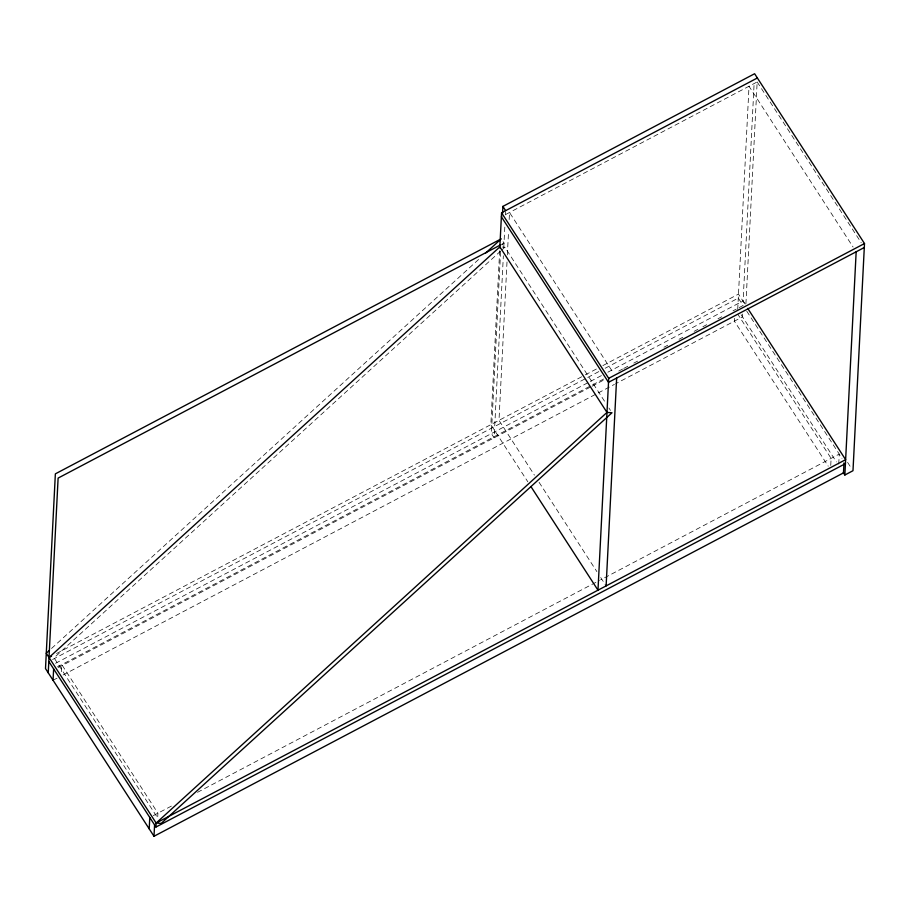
<?xml version="1.0" encoding="UTF-8"?>
<svg xmlns="http://www.w3.org/2000/svg" width="910" height="910" viewBox="0 0 910 910"><rect width="100%" height="100%" fill="white"/><g stroke="black" fill="none" stroke-linecap="round" stroke-linejoin="round"><path stroke-width="0.68" stroke-dasharray="4.55 3.41" d="M61.414 671.716L61.766 664.618L157.919 813.187L157.623 818.863M499.658 250.705L490.843 424.64L527.834 481.811M500.591 251.843L491.389 433.581L494.13 437.835L503.355 255.79M503.776 247.565L504.925 224.85M505.425 214.908L505.573 212.064M507.007 261.978L498.987 420.352L534.432 475.134M507.359 254.902L508.508 232.277M509.156 219.549L509.509 212.485L613.567 373.271M734.529 318.329L734.381 321.173L828.225 466.17M737.714 309.446L749.021 86.245L853.08 247.031M745.165 304.099L743.106 300.914L754.185 82.253M742.674 314.041L742.526 316.873L615.683 383.736M745.927 303.747L757.165 81.957L502.536 216.159M830.75 465.476L831.103 458.378L738.033 314.564M838.747 464.032L839.247 454.09L600.634 579.852M51.529 648.466L480.241 257.985M501.899 245.006L504.003 243.084L502.627 240.968M500.659 251.046L54.043 657.839L158.09 818.625M501.717 250.079L504.868 247.213L605.832 403.232M501.49 244.415L504.003 243.084M56.556 653.528L584.027 375.534M585.278 374.863L596.585 368.914M602.864 365.604L738.499 294.112L744.664 303.644M52.587 659.488L598.894 371.564M605.173 368.254L738.294 298.093L743.106 305.521L733.051 310.81M55.544 663.299L589.066 382.098M590.328 381.438L601.59 375.5M607.857 372.201L743.106 300.914M57.398 666.916L603.694 378.992M618.766 371.052L622.542 369.062M623.794 368.402L628.821 365.752M633.838 363.101L637.603 361.122M663.981 347.222L667.747 345.231M679.053 339.282L682.818 337.291M694.125 331.331L697.89 329.352M702.918 326.701L706.683 324.711M717.979 318.762L721.755 316.771M58.297 667.542L591.818 386.34M592.035 386.227L604.593 379.607M53.053 680.259L57.705 677.813M63.097 674.97L614.432 384.395M153.267 815.633L172.377 805.566M197.504 792.326L599.371 580.512M502.354 247.042L504.868 247.213M757.165 81.957L861.213 242.743M847.597 462.371L850.679 467.137M746.769 311.197L841.989 458.333M741.149 314.758L836.37 461.905M608.915 407.998L610.462 410.387M539.061 482.289L596.869 571.605M600.725 577.566L605.343 584.709"/><path stroke-width="1.36" d="M48.241 672.831L58.115 478.091L500.238 245.074M53.053 680.259L53.633 668.907M149.206 828.839L149.775 817.476M843.98 462.94L843.479 472.882L154.006 836.267L154.586 824.904M845.424 463.645L155.963 827.031L156.156 823.049L46.273 653.255L49.424 650.388M499.795 247.884L501.569 212.792L757.37 77.976M502.536 213.509L502.9 206.399L754.617 73.733L864.5 243.539L852.988 470.709L844.855 475.009L843.308 472.62M501.569 212.792L608.71 378.344L597.984 590.192L530.928 486.577M606.117 585.904L616.65 378.037M844.855 475.009L856.162 251.797M485.496 253.196L501.251 238.841L55.362 473.848L45.5 668.588L154.006 836.267M156.156 823.049L606.981 412.423L611.998 412.765L161.184 823.391L156.156 823.049L845.629 459.664L747.747 308.41M51.54 656.178L49.026 657.498L499.852 246.872L606.981 412.423M608.71 378.344L864.5 243.539M864.295 247.509L608.506 382.325L501.376 216.773M502.9 206.399L505.641 210.654M48.822 661.479L155.963 827.031"/></g></svg>
